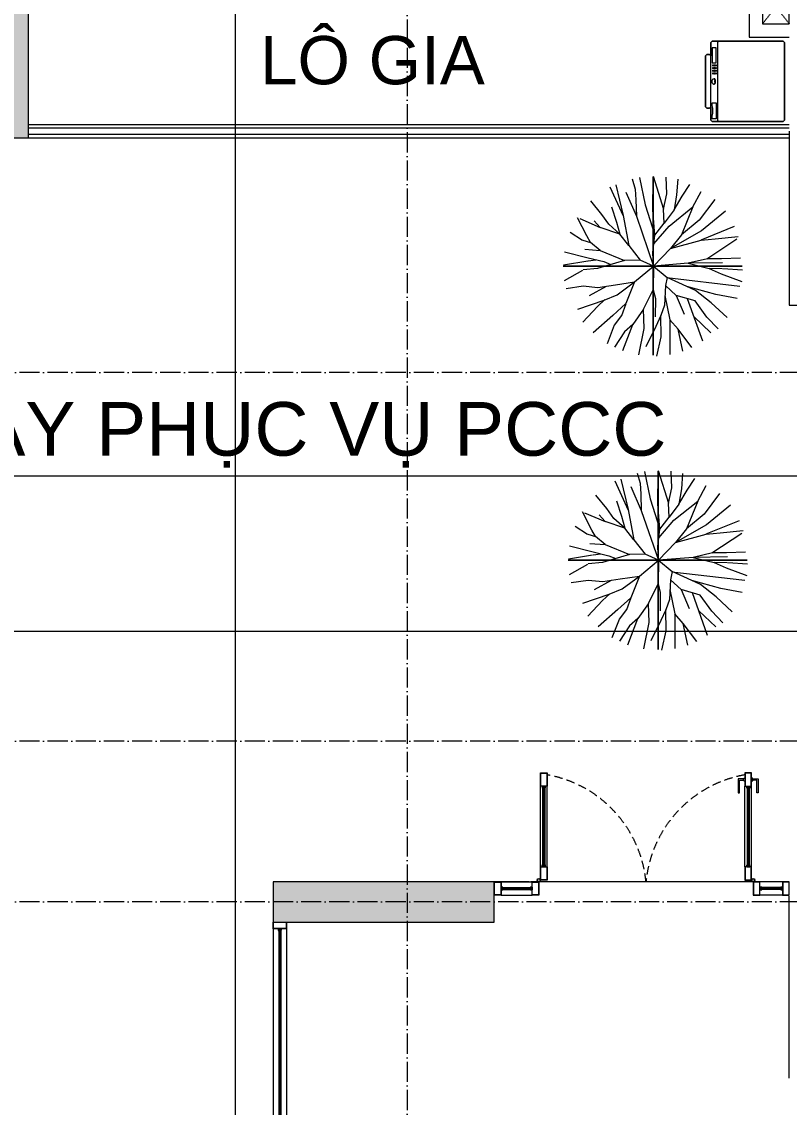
# Model space of a CAD drawing. Header units: millimetres. Extents: x -20215 to 101892, y -17414 to 45470.
# Drawn here: x 17026 to 22751, y 16368 to 24465 of the extents above; entities that cross this region are included whole.
import ezdxf

# ---------------------------------------------------------------- set-up
doc = ezdxf.new("R2010")
doc.units = ezdxf.units.MM
for name, pattern in [('Dash', [6.35, 3.175, -3.175]), ('Grid Line', [4.2, 3, -0.6, 0, -0.6]), ('HIDDEN2', [4.7625, 3.175, -1.5875])]:
    doc.linetypes.add(name, pattern=pattern)
for name, color, linetype, lineweight in [('A-DETL-GENF', 31, 'Continuous', 5), ('A-DETL-GENF-HDLN', 161, 'Dash', 5), ('CHU', 181, 'Continuous', 5), ('CUA', 31, 'Continuous', 9), ('G-ANNO-SYMB', 111, 'Continuous', 5), ('G-IMPT', 8, 'Continuous', 5), ('L-SITE', 91, 'Continuous', 5), ('NET THAY 1', 41, 'Continuous', 5), ('NET-CAT', 3, 'Continuous', 15), ('NET-THAY', 2, 'Continuous', 9), ('THIET BI', 44, 'Continuous', 5), ('TRUC', 225, 'Continuous', 5), ('X-COT HAM$0$LC.HA', 8, 'Continuous', 9)]:
    doc.layers.add(name, color=color, linetype=linetype, lineweight=lineweight)
doc.styles.add('Arial_3', font='arial_0.ttf', dxfattribs={"height": 440})
doc.styles.add('Arial_6', font='arial_0.ttf', dxfattribs={"height": 360})
doc.styles.add('TA1', font='arial_0.ttf')
doc.dimstyles.new('D_200_KTx2', dxfattribs={"dimtxt": 400, "dimasz": 300, "dimexe": 300, "dimexo": 300, "dimgap": 160, "dimtad": 1, "dimdec": 0, "dimzin": 9, "dimtxsty": 'TA1', "dimblk": 'ARCHTICK', "dimcen": 1, "dimdle": 300, "dimclrd": 256, "dimclre": 256, "dimclrt": 7, "dimadec": 0, "dimazin": 0, "dimtfac": 1, "dimtdec": 0, "dimtix": 1, "dimtmove": 1, "dimatfit": 3, "dimldrblk": 'ARCHTICK', "dimfxl": 0, "dimtolj": 1, "dimtzin": 0, "dimlwd": -1, "dimlwe": -1, "dimarcsym": 0})

# ---------------------------------------------------------------- blocks, each defined once
blk = doc.blocks.new('ALC1807-ASCENT PLAZA-KET CAU_rvt-1-MẶT BẰNG TẦNG 4')
at = {"layer": 'X-COT HAM$0$LC.HA'}
h = blk.add_hatch(color=256, dxfattribs=at)
h.dxf.hatch_style = 1
h.paths.add_polyline_path([(17075.5, 25950), (16725.5, 25950), (16725.5, 23600), (17075.5, 23600)])
h = blk.add_hatch(color=256, dxfattribs=at)
h.dxf.hatch_style = 1
h.paths.add_polyline_path([(20550.5, 17749.9), (20550.5, 18049.9), (18900.5, 18049.9), (18900.5, 17749.9)])
at = {"ltscale": 1000, "elevation": 0}
blk.add_lwpolyline([(17075.5, 25950), (16725.5, 25950), (16725.5, 23600), (17075.5, 23600)], close=True, dxfattribs=at)
at = {"ltscale": 1000}
blk.add_lwpolyline([(20550.5, 17749.9), (20550.5, 18049.9), (18900.5, 18049.9), (18900.5, 17749.9)], close=True, dxfattribs=at)
blk = doc.blocks.new('X-MAY GIAT - X-MAY GIAT-1305597-MẶT BẰNG TẦNG 4')
at = {"layer": 'THIET BI'}
for p, q in [((-290, 0), (-300, -10)), ((-300, -10), (-290, 0)), ((290, 0), (-290, 0)), ((-290, 0), (290, 0)), ((300, -10), (290, 0)), ((290, 0), (300, -10)), ((-300, -10), (-300, -540)), ((-300, -540), (-300, -10)), ((300, -540), (300, -10)), ((300, -10), (300, -540)), ((-300, -490), (-290, -500)), ((-300, -540), (-290, -550)), ((-290, -550), (-300, -540)), ((-290, -500), (290, -500)), ((-290, -550), (-190, -550)), ((-190, -550), (-290, -550)), ((-250, -510), (-250, -540)), ((-140, -510), (-250, -510)), ((-250, -540), (-140, -540)), ((-190, -550), (-200, -560)), ((-200, -560), (-190, -550)), ((-200, -560), (-200, -580)), ((-200, -580), (-200, -560)), ((190, -550), (-190, -550)), ((-140, -540), (-140, -510)), ((-20, -530), (-20, -525)), ((0, -520), (0, -525)), ((20, -530), (20, -525)), ((160, -510), (280, -510)), ((160, -540), (160, -510)), ((180, -540), (160, -540)), ((200, -560), (190, -550)), ((190, -550), (290, -550)), ((190, -550), (200, -560)), ((290, -550), (190, -550)), ((200, -580), (200, -560)), ((200, -560), (200, -580)), ((280, -540), (260, -540)), ((280, -510), (280, -540)), ((290, -500), (300, -490)), ((290, -550), (300, -540)), ((300, -540), (290, -550)), ((-200, -580), (-190, -590)), ((-190, -590), (-200, -580)), ((-190, -590), (190, -590)), ((190, -590), (-190, -590)), ((190, -590), (200, -580)), ((200, -580), (190, -590))]:
    blk.add_line(p, q, dxfattribs=at)
blk.add_arc((220, -697.5), 162.5, 75.74997, 104.25003, dxfattribs=at)
for centre, major_axis in [((-120, -512.5), (5, 0)), ((-120, -522.5), (5, 0)), ((-120, -532.5), (5, 0)), ((-100, -512.5), (5, 0)), ((-100, -522.5), (5, 0)), ((-100, -532.5), (5, 0)), ((-80, -512.5), (5, 0)), ((-80, -522.5), (5, 0)), ((-80, -532.5), (5, 0)), ((-60, -512.5), (-5, 0)), ((-60, -522.5), (-5, 0)), ((-60, -532.5), (-5, 0)), ((0, -530), (-20, 0))]:
    blk.add_ellipse(centre, major_axis=major_axis, ratio=0.5, dxfattribs=at)
blk.add_ellipse((0, -525), major_axis=(-20, 0), ratio=0.5, start_param=3.141593, end_param=6.283185, dxfattribs=at)
blk = doc.blocks.new('Top Rail Type - Top Rail_Internal_-1768907-MẶT BẰNG TẦNG 4')
at = {"layer": 'NET THAY 1'}
for p, q in [((17075.5, 23674.9), (22750.5, 23674.9)), ((22750.5, 23624.9), (17075.5, 23624.9))]:
    blk.add_line(p, q, dxfattribs=at)
blk = doc.blocks.new('CAY XANH 1 - new block_dwg_110_植栽_中_高木 - 落葉1_φ4000_H5500-1445069-IDEA-4th Storey - Detail-1404438-MẶT BẰNG TẦNG 4')
at = {"layer": 'G-IMPT'}
for p, q in [((-667, 1111), (-958, 1760)), ((879, 1317), (625, 696)), ((-1850, 759), (-1578, 578)), ((1796, 880), (1057, 580)), ((-1570, 578), (-1398, 529)), ((1855, 599), (1188, 159)), ((-2000, 33), (-1462, 119)), ((-1453, 121), (-1278, 144)), ((-1975, -315), (-1571, -88)), ((1984, -88), (1545, -58)), ((-1423, -653), (-1041, -445)), ((1923, -449), (303, -262)), ((1097, -1672), (762, -724)), ((1278, -1483), (902, -1122)), ((-1024, -1718), (-864, -1308)), ((855, -1808), (552, -1405))]:
    blk.add_line(p, q, dxfattribs=at)
at = {"layer": 'G-IMPT', "flags": 128}
for points in [[(-472, 1941), (-408, 1715), (-389, 1474), (-379, 1110)], [(-306, 1976), (-181, 1368), (30, 691), (242, 956)], [(-5, 2000), (224, 1272), (298, 1613), (285, 1980)], [(541, 1934), (518, 1586), (459, 1252), (641, 1557), (813, 1820)], [(-838, 1808), (-670, 1129), (-546, 458), (-743, 713), (-989, 932), (-1147, 1149), (-1389, 1451)], [(-615, 1645), (-379, 1110), (0, 0), (-295, 133)], [(1939, 182), (1516, 167), (1206, 162), (773, 64), (0, 0), (-10, 303), (30, 691), (-10, 1257), (-10, 1592)], [(1364, 1487), (1021, 1024), (625, 696), (384, 396), (0, 0), (305, -251), (268, -432)], [(10, 497), (348, 890), (879, 1317), (1065, 1665)], [(-934, 1324), (-819, 978), (-743, 713), (-1182, 862)], [(459, 1252), (242, 956), (224, 1272)], [(1602, 1227), (1074, 790), (384, 396), (1064, 582), (1374, 607), (1887, 662)], [(-1522, 376), (-1182, 348), (-1399, 530), (-1482, 672), (-1685, 1077)], [(-1640, 1059), (-1182, 862), (-1319, 1008)], [(-1974, 319), (-1451, 187), (-1104, 101), (-945, 37)], [(-1182, 348), (-645, 125), (-1245, -52), (-1564, -80)], [(-546, 458), (-295, 133), (-645, 125)], [(-1683, -957), (-1092, -755), (-807, -637), (-423, -352), (0, 0), (-5, -527)], [(1538, 78), (773, 64), (1241, -50)], [(1534, -57), (1241, -50), (1512, -168), (1971, -338)], [(-1938, -494), (-1560, -440), (-1235, -475), (-846, -416), (-423, -352), (-610, -834), (-905, -1095), (-1342, -1483)], [(508, -651), (268, -432), (248, -870), (165, -1101)], [(1865, -721), (1389, -632), (743, -453), (305, -251)], [(1640, -1145), (1284, -817), (935, -541), (743, -453)], [(-217, -960), (-5, -527), (44, -720), (39, -1126)], [(258, -651), (365, -1191), (365, -1967)], [(1438, -1391), (1191, -1135), (931, -773), (508, -651), (685, -1070)], [(-1567, -1243), (-1244, -895), (-1077, -745)], [(-867, -1310), (-703, -1095), (-608, -832)], [(-321, -1974), (-207, -1385), (-217, -960), (-458, -1297)], [(76, -1999), (175, -1573), (165, -1101), (52, -1342), (-170, -1795)], [(659, -1888), (552, -1405), (365, -1191)], [(-682, -1880), (-458, -1297), (-645, -1459), (-866, -1803)]]:
    blk.add_lwpolyline(points, dxfattribs=at)
blk = doc.blocks.new('CAY XANH 1 - new block_dwg-1404437-MẶT BẰNG TẦNG 4')
at = {"xscale": 0.5, "yscale": 0.5, "zscale": 0.5}
blk.add_blockref('CAY XANH 1 - new block_dwg_110_植栽_中_高木 - 落葉1_φ4000_H5500-1445069-IDEA-4th Storey - Detail-1404438-MẶT BẰNG TẦNG 4', (-494874, 495980), dxfattribs=at)
blk = doc.blocks.new('CAY XANH 1 - CAY XANH_dwg-1404436-MẶT BẰNG TẦNG 4')
at = {"layer": 'G-IMPT'}
for p, q in [((28746.5, 0), (28733, 0)), ((28788.3, 0), (28770.7, 0)), ((28931.4, 0), (28921.9, 0)), ((29155.3, 0), (29164.1, 0))]:
    blk.add_line(p, q, dxfattribs=at)
at = {"layer": 'G-IMPT', "flags": 128}
for points in [[(28694.1, 0), (28684.6, 0), (28661.3, 0), (28659.4, 0), (28644, 0), (28634.5, 0), (28611.2, 0), (28603.7, 0), (28594.2, 0), (28603.7, 0), (28609.6, 0), (28592.2, 0), (28570.9, 0), (28578.4, 0), (28603.7, 0), (28662, 0), (28642.6, 0), (28600.1, 0), (28579.1, 0), (28609.9, 0), (28604, 0), (28575.2, 0), (28563.7, 0), (28584.7, 0), (28609.9, 0), (28613.8, 0), (28600.1, 0), (28611.8, 0), (28638.7, 0), (28677.6, 0), (28708.4, 0), (28713.9, 0), (28725.7, 0), (28715.9, 0), (28712.3, 0), (28702.5, 0), (28691, 0), (28706.4, 0), (28731.3, 0), (28735.2, 0), (28750.6, 0), (28756.5, 0), (28781.4, 0), (28806.3, 0), (28821.7, 0), (28833.5, 0), (28837.1, 0), (28862.3, 0), (28883.3, 0), (28898.7, 0), (28916, 0), (28931.4, 0)], [(28647.5, 0), (28660.7, 0), (28678.3, 0), (28673.9, 0), (28669.5, 0), (28647.5, 0)], [(29039.2, 0), (29014.3, 0), (28989.4, 0), (28974, 0), (28975.7, 0), (28958.6, 0), (28943.2, 0), (28925.9, 0), (28918, 0), (28931.4, 0), (28920, 0), (28895.1, 0), (28877.7, 0), (28821.5, 0), (28814, 0), (28794.6, 0), (28769.7, 0), (28707.5, 0), (28715.4, 0), (28722.9, 0), (28717.3, 0), (28707.5, 0), (28702, 0), (28694.1, 0)], [(28752.4, 0), (28737, 0), (28715.7, 0)], [(28715.7, 0), (28725.2, 0), (28721.6, 0), (28735, 0), (28740.6, 0), (28746.5, 0), (28765.8, 0), (28752.4, 0)], [(28733, 0), (28738.9, 0), (28756, 0), (28765.8, 0), (28771.4, 0), (28775.3, 0), (28781.2, 0), (28788.7, 0), (28792.7, 0), (28732.7, 0)], [(28732.7, 0), (28740.3, 0), (28815.9, 0), (28825.4, 0), (28881.6, 0), (28895.1, 0), (28898.7, 0), (28889.2, 0), (28895.1, 0), (28904.6, 0), (28921.9, 0), (28927.8, 0)], [(28763.8, 0), (28748.4, 0), (28746.5, 0)], [(28785.1, 0), (28788.7, 0), (28790.7, 0), (28785.1, 0), (28763.8, 0)], [(28770.7, 0), (28768.5, 0), (28779.5, 0), (28788.3, 0)], [(28817.6, 0), (28796.6, 0), (28785.1, 0)], [(28921.9, 0), (28908.5, 0), (28910.5, 0), (28893.1, 0), (28898.7, 0), (28893.1, 0), (28867.9, 0), (28812, 0)], [(28812, 0), (28823.5, 0), (28817.6, 0)], [(28927.8, 0), (28939.3, 0), (28941.3, 0), (28946.8, 0), (28956.7, 0), (28933.4, 0), (28921.9, 0), (28931.4, 0), (28946.8, 0), (28962.2, 0), (28970.1, 0), (28981.6, 0), (28995, 0)], [(29091.3, 0), (29110.6, 0), (29116.2, 0), (29106.7, 0), (29089.3, 0), (29081.8, 0), (29072, 0), (29058.5, 0), (29037.2, 0), (29033.6, 0), (29018.2, 0), (29008.4, 0), (29002.8, 0), (28997, 0), (28983.5, 0), (28966.2, 0), (28958.6, 0), (28956.7, 0), (28939.3, 0), (28921.9, 0)], [(28921.9, 0), (28931.4, 0), (28933.4, 0), (28943.2, 0), (28956.7, 0), (28954.7, 0), (28958.6, 0), (28975.7, 0), (28981.6, 0), (28987.5, 0), (29004.8, 0), (29037.2, 0), (29047.1, 0), (29053, 0), (29041.2, 0), (29043.1, 0), (29051, 0), (29068.4, 0)], [(28995, 0), (29010.4, 0), (29025.8, 0), (29020.2, 0), (29006.5, 0)], [(29006.5, 0), (29025.8, 0), (29029.7, 0), (29018.2, 0), (29025.8, 0), (29045.1, 0), (29053, 0), (29062.5, 0), (29070, 0), (29083.8, 0), (29108.7, 0), (29114.5, 0)], [(29312.7, 0), (29293.4, 0), (29302.9, 0), (29316.3, 0), (29320.3, 0), (29302.9, 0), (29285.5, 0), (29262.6, 0), (29270.1, 0), (29304.9, 0), (29312.7, 0), (29304.9, 0), (29297.3, 0), (29281.9, 0), (29327.3, 0), (29348.6, 0), (29330.1, 0), (29343.5, 0), (29390.9, 0), (29381.4, 0), (29362, 0), (29366, 0), (29373.5, 0), (29352.5, 0), (29344.7, 0), (29331.2, 0), (29311.9, 0), (29298.5, 0), (29229.9, 0), (29212.5, 0), (29205, 0), (29176.1, 0), (29168.3, 0), (29150.9, 0), (29145.3, 0), (29160.7, 0), (29174.2, 0), (29170.2, 0), (29152.9, 0), (29145.3, 0), (29102.8, 0), (29106.7, 0), (29070, 0), (29043.1, 0), (29037.2, 0)], [(29037.2, 0), (29058.5, 0), (29072, 0), (29087.4, 0), (29099.2, 0), (29089.3, 0), (29075.9, 0), (29068.4, 0), (29104.7, 0), (29116.2, 0)], [(29116.2, 0), (29091.3, 0), (29083.8, 0), (29070, 0), (29049, 0), (29039.2, 0)], [(29068.4, 0), (29056.6, 0), (29060.5, 0), (29112.3, 0), (29147, 0), (29158.4, 0), (29135.5, 0), (29131.6, 0), (29147, 0), (29162.4, 0), (29169.9, 0), (29187.3, 0), (29195.1, 0), (29222, 0), (29233.5, 0), (29256.7, 0), (29210.9, 0), (29220.4, 0), (29208.6, 0), (29224, 0), (29237.7, 0), (29247.2, 0), (29260.6, 0), (29268.5, 0), (29283.9, 0), (29299.3, 0), (29312.7, 0)], [(29114.5, 0), (29100.8, 0), (29091.3, 0)], [(29160.7, 0), (29147, 0), (29133.5, 0), (29139.4, 0), (29162.4, 0), (29170.2, 0), (29154.8, 0)], [(29164.1, 0), (29172.9, 0), (29179.5, 0), (29192.7, 0), (29186.1, 0), (29150.9, 0), (29144.3, 0), (29137.8, 0), (29144.3, 0), (29155.3, 0)], [(29154.8, 0), (29162.4, 0), (29181.7, 0), (29191.5, 0), (29185.6, 0), (29212.5, 0), (29224, 0), (29205, 0), (29199.1, 0), (29177.8, 0), (29179.7, 0)], [(29179.7, 0), (29174.2, 0), (29160.7, 0)], [(29221.3, 0), (29199.3, 0), (29186.1, 0), (29199.3, 0)], [(29199.3, 0), (29210.3, 0), (29230.1, 0), (29241.1, 0), (29283.4, 0), (29301, 0), (29296.6, 0), (29238.9, 0), (29241.1, 0), (29225.7, 0), (29221.3, 0)]]:
    blk.add_lwpolyline(points, dxfattribs=at)
for points in [[(28645.7, 0), (28641.3, 0), (28706.9, 0), (28676.5, 0), (28672.1, 0), (28685.3, 0), (28676.5, 0)], [(28690.8, 0), (28669.5, 0), (28662, 0), (28675.4, 0), (28681, 0), (28698.3, 0), (28700.3, 0)], [(28737.7, 0), (28750.9, 0), (28759.7, 0), (28755.3, 0), (28737.7, 0), (28711.3, 0), (28700.3, 0), (28698.1, 0), (28715.7, 0), (28717.9, 0), (28722.3, 0), (28739.9, 0)], [(28785.9, 0), (28783.7, 0), (28768.3, 0), (28757.3, 0), (28752.9, 0), (28748.5, 0), (28768.3, 0), (28777.1, 0)], [(28904.6, 0), (28915.6, 0), (28871.6, 0), (28805.9, 0), (28810.3, 0), (28803.7, 0), (28873.8, 0), (28882.6, 0)], [(28871.6, 0), (28858.4, 0), (28851.8, 0), (28862.8, 0)], [(28898, 0), (28909, 0), (28928.8, 0), (28931, 0), (28935.4, 0), (28942, 0), (28931, 0), (28909, 0), (28880.4, 0)], [(28926.6, 0), (28942, 0), (28957.4, 0), (28950.8, 0), (28975, 0), (28957.4, 0), (28948.6, 0), (28915.6, 0)], [(28970.6, 0), (28975, 0), (28957.4, 0), (28942, 0), (28955.2, 0), (28950.8, 0)], [(29036.6, 0), (29043.2, 0), (29045.4, 0), (29025.6, 0), (29023.4, 0)], [(29118, 0), (29115.8, 0), (29135.6, 0), (29140, 0), (29129, 0)], [(29157.5, 0), (29161.9, 0), (29190.5, 0), (29194.9, 0), (29192.7, 0), (29205.9, 0), (29225.7, 0), (29219.1, 0), (29205.9, 0), (29203.7, 0), (29192.7, 0), (29164.1, 0)], [(29287, 0), (29239.4, 0), (29231.8, 0), (29294.6, 0), (29300.5, 0), (29319.8, 0), (29304.4, 0)]]:
    blk.add_lwpolyline(points, close=True, dxfattribs=at)
blk = doc.blocks.new('CAY XANH 1 - CAY XANH_dwg-1404435-MẶT BẰNG TẦNG 4')
at = {"layer": 'G-IMPT'}
for p, q in [((0, -28746.5), (0, -28733)), ((0, -28788.3), (0, -28770.7)), ((0, -28931.4), (0, -28921.9)), ((0, -29155.3), (0, -29164.1))]:
    blk.add_line(p, q, dxfattribs=at)
at = {"layer": 'G-IMPT', "flags": 128}
for points in [[(0, -28694.1), (0, -28684.6), (0, -28661.3), (0, -28659.4), (0, -28644), (0, -28634.5), (0, -28611.2), (0, -28603.7), (0, -28594.2), (0, -28603.7), (0, -28609.6), (0, -28592.2), (0, -28570.9), (0, -28578.4), (0, -28603.7), (0, -28662), (0, -28642.6), (0, -28600.1), (0, -28579.1), (0, -28609.9), (0, -28604), (0, -28575.2), (0, -28563.7), (0, -28584.7), (0, -28609.9), (0, -28613.8), (0, -28600.1), (0, -28611.8), (0, -28638.7), (0, -28677.6), (0, -28708.4), (0, -28713.9), (0, -28725.7), (0, -28715.9), (0, -28712.3), (0, -28702.5), (0, -28691), (0, -28706.4), (0, -28731.3), (0, -28735.2), (0, -28750.6), (0, -28756.5), (0, -28781.4), (0, -28806.3), (0, -28821.7), (0, -28833.5), (0, -28837.1), (0, -28862.3), (0, -28883.3), (0, -28898.7), (0, -28916), (0, -28931.4)], [(0, -28647.5), (0, -28660.7), (0, -28678.3), (0, -28673.9), (0, -28669.5), (0, -28647.5)], [(0, -29039.2), (0, -29014.3), (0, -28989.4), (0, -28974), (0, -28975.7), (0, -28958.6), (0, -28943.2), (0, -28925.9), (0, -28918), (0, -28931.4), (0, -28920), (0, -28895.1), (0, -28877.7), (0, -28821.5), (0, -28814), (0, -28794.6), (0, -28769.7), (0, -28707.5), (0, -28715.4), (0, -28722.9), (0, -28717.3), (0, -28707.5), (0, -28702), (0, -28694.1)], [(0, -28752.4), (0, -28737), (0, -28715.7)], [(0, -28715.7), (0, -28725.2), (0, -28721.6), (0, -28735), (0, -28740.6), (0, -28746.5), (0, -28765.8), (0, -28752.4)], [(0, -28733), (0, -28738.9), (0, -28756), (0, -28765.8), (0, -28771.4), (0, -28775.3), (0, -28781.2), (0, -28788.7), (0, -28792.7), (0, -28732.7)], [(0, -28732.7), (0, -28740.3), (0, -28815.9), (0, -28825.4), (0, -28881.6), (0, -28895.1), (0, -28898.7), (0, -28889.2), (0, -28895.1), (0, -28904.6), (0, -28921.9), (0, -28927.8)], [(0, -28763.8), (0, -28748.4), (0, -28746.5)], [(0, -28785.1), (0, -28788.7), (0, -28790.7), (0, -28785.1), (0, -28763.8)], [(0, -28770.7), (0, -28768.5), (0, -28779.5), (0, -28788.3)], [(0, -28817.6), (0, -28796.6), (0, -28785.1)], [(0, -28921.9), (0, -28908.5), (0, -28910.5), (0, -28893.1), (0, -28898.7), (0, -28893.1), (0, -28867.9), (0, -28812)], [(0, -28812), (0, -28823.5), (0, -28817.6)], [(0, -28927.8), (0, -28939.3), (0, -28941.3), (0, -28946.8), (0, -28956.7), (0, -28933.4), (0, -28921.9), (0, -28931.4), (0, -28946.8), (0, -28962.2), (0, -28970.1), (0, -28981.6), (0, -28995)], [(0, -29091.3), (0, -29110.6), (0, -29116.2), (0, -29106.7), (0, -29089.3), (0, -29081.8), (0, -29072), (0, -29058.5), (0, -29037.2), (0, -29033.6), (0, -29018.2), (0, -29008.4), (0, -29002.8), (0, -28997), (0, -28983.5), (0, -28966.2), (0, -28958.6), (0, -28956.7), (0, -28939.3), (0, -28921.9)], [(0, -28921.9), (0, -28931.4), (0, -28933.4), (0, -28943.2), (0, -28956.7), (0, -28954.7), (0, -28958.6), (0, -28975.7), (0, -28981.6), (0, -28987.5), (0, -29004.8), (0, -29037.2), (0, -29047.1), (0, -29053), (0, -29041.2), (0, -29043.1), (0, -29051), (0, -29068.4)], [(0, -28995), (0, -29010.4), (0, -29025.8), (0, -29020.2), (0, -29006.5)], [(0, -29006.5), (0, -29025.8), (0, -29029.7), (0, -29018.2), (0, -29025.8), (0, -29045.1), (0, -29053), (0, -29062.5), (0, -29070), (0, -29083.8), (0, -29108.7), (0, -29114.5)], [(0, -29312.7), (0, -29293.4), (0, -29302.9), (0, -29316.3), (0, -29320.3), (0, -29302.9), (0, -29285.5), (0, -29262.6), (0, -29270.1), (0, -29304.9), (0, -29312.7), (0, -29304.9), (0, -29297.3), (0, -29281.9), (0, -29327.3), (0, -29348.6), (0, -29330.1), (0, -29343.5), (0, -29390.9), (0, -29381.4), (0, -29362), (0, -29366), (0, -29373.5), (0, -29352.5), (0, -29344.7), (0, -29331.2), (0, -29311.9), (0, -29298.5), (0, -29229.9), (0, -29212.5), (0, -29205), (0, -29176.1), (0, -29168.3), (0, -29150.9), (0, -29145.3), (0, -29160.7), (0, -29174.2), (0, -29170.2), (0, -29152.9), (0, -29145.3), (0, -29102.8), (0, -29106.7), (0, -29070), (0, -29043.1), (0, -29037.2)], [(0, -29037.2), (0, -29058.5), (0, -29072), (0, -29087.4), (0, -29099.2), (0, -29089.3), (0, -29075.9), (0, -29068.4), (0, -29104.7), (0, -29116.2)], [(0, -29116.2), (0, -29091.3), (0, -29083.8), (0, -29070), (0, -29049), (0, -29039.2)], [(0, -29068.4), (0, -29056.6), (0, -29060.5), (0, -29112.3), (0, -29147), (0, -29158.4), (0, -29135.5), (0, -29131.6), (0, -29147), (0, -29162.4), (0, -29169.9), (0, -29187.3), (0, -29195.1), (0, -29222), (0, -29233.5), (0, -29256.7), (0, -29210.9), (0, -29220.4), (0, -29208.6), (0, -29224), (0, -29237.7), (0, -29247.2), (0, -29260.6), (0, -29268.5), (0, -29283.9), (0, -29299.3), (0, -29312.7)], [(0, -29114.5), (0, -29100.8), (0, -29091.3)], [(0, -29160.7), (0, -29147), (0, -29133.5), (0, -29139.4), (0, -29162.4), (0, -29170.2), (0, -29154.8)], [(0, -29164.1), (0, -29172.9), (0, -29179.5), (0, -29192.7), (0, -29186.1), (0, -29150.9), (0, -29144.3), (0, -29137.8), (0, -29144.3), (0, -29155.3)], [(0, -29154.8), (0, -29162.4), (0, -29181.7), (0, -29191.5), (0, -29185.6), (0, -29212.5), (0, -29224), (0, -29205), (0, -29199.1), (0, -29177.8), (0, -29179.7)], [(0, -29179.7), (0, -29174.2), (0, -29160.7)], [(0, -29221.3), (0, -29199.3), (0, -29186.1), (0, -29199.3)], [(0, -29199.3), (0, -29210.3), (0, -29230.1), (0, -29241.1), (0, -29283.4), (0, -29301), (0, -29296.6), (0, -29238.9), (0, -29241.1), (0, -29225.7), (0, -29221.3)]]:
    blk.add_lwpolyline(points, dxfattribs=at)
for points in [[(0, -28645.7), (0, -28641.3), (0, -28706.9), (0, -28676.5), (0, -28672.1), (0, -28685.3), (0, -28676.5)], [(0, -28690.8), (0, -28669.5), (0, -28662), (0, -28675.4), (0, -28681), (0, -28698.3), (0, -28700.3)], [(0, -28737.7), (0, -28750.9), (0, -28759.7), (0, -28755.3), (0, -28737.7), (0, -28711.3), (0, -28700.3), (0, -28698.1), (0, -28715.7), (0, -28717.9), (0, -28722.3), (0, -28739.9)], [(0, -28785.9), (0, -28783.7), (0, -28768.3), (0, -28757.3), (0, -28752.9), (0, -28748.5), (0, -28768.3), (0, -28777.1)], [(0, -28904.6), (0, -28915.6), (0, -28871.6), (0, -28805.9), (0, -28810.3), (0, -28803.7), (0, -28873.8), (0, -28882.6)], [(0, -28871.6), (0, -28858.4), (0, -28851.8), (0, -28862.8)], [(0, -28898), (0, -28909), (0, -28928.8), (0, -28931), (0, -28935.4), (0, -28942), (0, -28931), (0, -28909), (0, -28880.4)], [(0, -28926.6), (0, -28942), (0, -28957.4), (0, -28950.8), (0, -28975), (0, -28957.4), (0, -28948.6), (0, -28915.6)], [(0, -28970.6), (0, -28975), (0, -28957.4), (0, -28942), (0, -28955.2), (0, -28950.8)], [(0, -29036.6), (0, -29043.2), (0, -29045.4), (0, -29025.6), (0, -29023.4)], [(0, -29118), (0, -29115.8), (0, -29135.6), (0, -29140), (0, -29129)], [(0, -29157.5), (0, -29161.9), (0, -29190.5), (0, -29194.9), (0, -29192.7), (0, -29205.9), (0, -29225.7), (0, -29219.1), (0, -29205.9), (0, -29203.7), (0, -29192.7), (0, -29164.1)], [(0, -29287), (0, -29239.4), (0, -29231.8), (0, -29294.6), (0, -29300.5), (0, -29319.8), (0, -29304.4)]]:
    blk.add_lwpolyline(points, close=True, dxfattribs=at)
blk = doc.blocks.new('CAY XANH 1 - CAY XANH 1-1405520-MẶT BẰNG TẦNG 4')
for name, p, xscale, yscale, zscale in [('CAY XANH 1 - new block_dwg-1404437-MẶT BẰNG TẦNG 4', (331762.8, -332503.6), 0.6703958691910499, 0.6703958691910499, 0.6703958691910499), ('CAY XANH 1 - CAY XANH_dwg-1404435-MẶT BẰNG TẦNG 4', (0, 46610), 1.608504446305672, 1.608504446305672, 1.608504446305672), ('CAY XANH 1 - CAY XANH_dwg-1404436-MẶT BẰNG TẦNG 4', (-46720.7, 0), 1.612196637345681, 1.612196637345681, 1.612196637345681)]:
    blk.add_blockref(name, p, dxfattribs=dict(xscale=xscale, yscale=yscale, zscale=zscale))
blk = doc.blocks.new('Family2 - Family1-1839322-MẶT BẰNG TẦNG 4')
at = {"layer": 'A-DETL-GENF'}
for p, q in [((200, 250), (0, 250)), ((0, 250), (0, 0)), ((200, 0), (200, 250)), ((0, 0), (200, 0))]:
    blk.add_line(p, q, dxfattribs=at)
at = {"layer": 'A-DETL-GENF-HDLN'}
for p, q in [((0, 250), (200, 0.8)), ((0, 0), (200, 249.2))]:
    blk.add_line(p, q, dxfattribs=at)
blk = doc.blocks.new('*U429')
for p, q in [((5800.1, 100, 0), (50, 100, 0)), ((5800.1, 0, 0), (50, 0, 0)), ((5787.1, 58.2, 0), (63, 58.2, 0)), ((5787.1, 41.7, 0), (63, 41.7, 0))]:
    blk.add_line(p, q)
at = {"ltscale": 100}
for p, q in [((50, 61, 0), (50, 39, 0)), ((50, 61, 0), (50, 39, 0)), ((5800.1, 61, 0), (5800.1, 39, 0)), ((5800.1, 61, 0), (5800.1, 39, 0))]:
    blk.add_line(p, q, dxfattribs=at)
at = {"color": 1, "lineweight": 0, "ltscale": 10}
blk.add_line((56.6, 50, 0), (5793.5, 50, 0), dxfattribs=at)
at = {"ltscale": 25, "elevation": 0}
for points in [[(0, 0), (50, 0), (50, 100), (0, 100)], [(2, 2), (48, 2), (48, 98), (2, 98)]]:
    blk.add_lwpolyline(points, close=True, dxfattribs=at)
for points in [[(5850.1, 100), (5850.1, 0), (5800.1, 0), (5800.1, 100)], [(5848.1, 98), (5848.1, 2), (5802.1, 2), (5802.1, 98)], [(56.6, 47.5), (56.6, 52.5), (5793.5, 52.5), (5793.5, 47.5)]]:
    blk.add_lwpolyline(points, close=True)
at = {"elevation": 0}
for points in [[(50, 39), (50, 61), (62.5, 61, -0.414214), (63, 60.5), (63, 57, -0.414214), (62.5, 56.5, -0.414214), (62, 57), (62, 59.5, 0.414214), (61.5, 60), (51.5, 60, 0.414214), (51, 59.5), (51, 40.5, 0.414214), (51.5, 40), (61.5, 40, 0.414214), (62, 40.5), (62, 43, -0.414214), (62.5, 43.5, -0.414214), (63, 43), (63, 39.5, -0.414214), (62.5, 39), (50, 39)], [(5800.1, 39), (5800.1, 61), (5787.6, 61, 0.414214), (5787.1, 60.5), (5787.1, 57, 0.414214), (5787.6, 56.5, 0.414214), (5788.1, 57), (5788.1, 59.5, -0.414214), (5788.6, 60), (5798.6, 60, -0.414214), (5799.1, 59.5), (5799.1, 40.5, -0.414214), (5798.6, 40), (5788.6, 40, -0.414214), (5788.1, 40.5), (5788.1, 43, 0.414214), (5787.6, 43.5, 0.414214), (5787.1, 43), (5787.1, 39.5, 0.414214), (5787.6, 39), (5800.1, 39)]]:
    blk.add_lwpolyline(points, format="xyb", dxfattribs=at)
for points in [[(50, 40.5), (50, 59.5)], [(50, 40.5), (50, 59.5)], [(5800.1, 40.5), (5800.1, 59.5)], [(5800.1, 40.5), (5800.1, 59.5)]]:
    blk.add_lwpolyline(points, dxfattribs=at)
for points in [[(56.6, 52.3, 0.110226), (56.6, 52.2), (56.6, 47.8, 0.110226), (56.6, 47.7, 0.547587), (60.2, 47.2, -0.371535), (60.6, 47.2, 0.207699), (64.7, 47.4, -0.626616), (65, 47.3, -0.088099), (63, 41.9), (63, 44.1), (60.2, 44.1), (60.2, 42.9), (55.7, 46.5, -0.26277), (55.4, 46.9), (55.4, 50), (55.4, 53.1, -0.26277), (55.7, 53.5), (60.2, 57.1), (60.2, 55.9), (63, 55.9), (63, 58.1, -0.088099), (65, 52.7, -0.626616), (64.7, 52.6, 0.207699), (60.6, 52.8, -0.371535), (60.2, 52.8, 0.547587)], [(5793.5, 52.3, -0.110226), (5793.5, 52.2), (5793.5, 47.8, -0.110226), (5793.5, 47.7, -0.547587), (5789.9, 47.2, 0.371535), (5789.5, 47.2, -0.207699), (5785.3, 47.4, 0.626616), (5785, 47.3, 0.088099), (5787.1, 41.9), (5787.1, 44.1), (5789.9, 44.1), (5789.9, 42.9), (5794.4, 46.5, 0.26277), (5794.6, 46.9), (5794.6, 50), (5794.6, 53.1, 0.26277), (5794.4, 53.5), (5789.9, 57.1), (5789.9, 55.9), (5787.1, 55.9), (5787.1, 58.1, 0.088099), (5785, 52.7, 0.626616), (5785.3, 52.6, -0.207699), (5789.5, 52.8, 0.371535), (5789.9, 52.8, -0.547587)]]:
    blk.add_lwpolyline(points, format="xyb", close=True)
blk = doc.blocks.new('*U434')
for p, q in [((-787.5, 112.5), (-787.5, 712.5)), ((-770.8, 699.5, 0), (-770.8, 125.5, 0)), ((-754.3, 699.5, 0), (-754.3, 125.5, 0)), ((-737.5, 112.5), (-737.5, 712.5)), ((737.5, 112.5), (737.5, 712.5)), ((754.2, 699.5, 0), (754.2, 125.5, 0)), ((770.7, 699.5, 0), (770.7, 125.5, 0)), ((787.5, 112.5), (787.5, 712.5)), ((-1081.2, 0, 0), (-850, 0, 0)), ((1018.7, 0, 0), (850, 0, 0)), ((-1068.2, -41.8, 0), (-863, -41.8, 0)), ((-1068.2, -58.3, 0), (-863, -58.3, 0)), ((1005.7, -41.8, 0), (863, -41.8, 0)), ((1005.7, -58.3, 0), (863, -58.3, 0)), ((-1081.2, -100, 0), (-850, -100, 0)), ((1018.7, -100, 0), (850, -100, 0))]:
    blk.add_line(p, q)
at = {"color": 1}
for p, q in [((-762.5, 119.1, 0), (-762.5, 705.9, 0)), ((762.5, 119.1, 0), (762.5, 705.9, 0)), ((-856.6, -50, 0), (-1074.6, -50, 0)), ((856.6, -50, 0), (1012.2, -50, 0))]:
    blk.add_line(p, q, dxfattribs=at)
at = {"ltscale": 100}
for p, q in [((-1081.2, -61, 0), (-1081.2, -39, 0)), ((-1081.2, -61, 0), (-1081.2, -39, 0)), ((-850, -61, 0), (-850, -39, 0)), ((-850, -61, 0), (-850, -39, 0)), ((850, -61, 0), (850, -39, 0)), ((850, -61, 0), (850, -39, 0)), ((1018.7, -61, 0), (1018.7, -39, 0)), ((1018.7, -61, 0), (1018.7, -39, 0))]:
    blk.add_line(p, q, dxfattribs=at)
for points in [[(-737.5, 712.5), (-787.5, 712.5), (-787.5, 812.5), (-737.5, 812.5)], [(-739.5, 714.5), (-785.5, 714.5), (-785.5, 810.5), (-739.5, 810.5)], [(737.5, 712.5), (787.5, 712.5), (787.5, 812.5), (737.5, 812.5)], [(739.5, 714.5), (785.5, 714.5), (785.5, 810.5), (739.5, 810.5)], [(-737.5, 12.5), (-787.5, 12.5), (-787.5, 112.5), (-737.5, 112.5)], [(-739.5, 14.5), (-785.5, 14.5), (-785.5, 110.5), (-739.5, 110.5)], [(737.5, 12.5), (787.5, 12.5), (787.5, 112.5), (737.5, 112.5)], [(739.5, 14.5), (785.5, 14.5), (785.5, 110.5), (739.5, 110.5)], [(-1131.2, -100), (-1131.2, 0), (-1081.2, 0), (-1081.2, -100)], [(-850, 0), (-800, 0), (-800, -100), (-850, -100)], [(850, 0), (800, 0), (800, -100), (850, -100)], [(1068.7, -100), (1068.7, 0), (1018.7, 0), (1018.7, -100)], [(-1129.2, -98), (-1129.2, -2), (-1083.2, -2), (-1083.2, -98)], [(-848, -2), (-802, -2), (-802, -98), (-848, -98)], [(848, -2), (802, -2), (802, -98), (848, -98)], [(1066.7, -98), (1066.7, -2), (1020.7, -2), (1020.7, -98)]]:
    blk.add_lwpolyline(points, close=True)
for points in [[(687.5, 662.5), (697.5, 662.5), (697.5, 757.5), (727.8, 757.5, -0.063254), (727.5, 760), (727.5, 765, -0.063254), (727.8, 767.5), (687.5, 767.5), (687.5, 757.5)], [(737.5, 775), (737.5, 750, -0.414214), (727.5, 760), (727.5, 765, -0.414214)], [(787.5, 775), (787.5, 750, 0.414214), (797.5, 760), (797.5, 765, 0.414214)], [(837.5, 662.5), (827.5, 662.5), (827.5, 757.5), (797.2, 757.5, 0.063254), (797.5, 760), (797.5, 765, 0.063254), (797.2, 767.5), (837.5, 767.5), (837.5, 757.5)]]:
    blk.add_lwpolyline(points, format="xyb", close=True)
at = {"elevation": 0}
for points in [[(-751.5, 712.5), (-773.5, 712.5), (-773.5, 700, 0.414214), (-773, 699.5), (-769.5, 699.5, 0.414214), (-769, 700, 0.414214), (-769.5, 700.5), (-772, 700.5, -0.414214), (-772.5, 701), (-772.5, 711, -0.414214), (-772, 711.5), (-753, 711.5, -0.414214), (-752.5, 711), (-752.5, 701, -0.414214), (-753, 700.5), (-755.5, 700.5, 0.414214), (-756, 700, 0.414214), (-755.5, 699.5), (-752, 699.5, 0.414214), (-751.5, 700), (-751.5, 712.5)], [(751.5, 712.5), (773.5, 712.5), (773.5, 700, -0.414214), (773, 699.5), (769.5, 699.5, -0.414214), (769, 700, -0.414214), (769.5, 700.5), (772, 700.5, 0.414214), (772.5, 701), (772.5, 711, 0.414214), (772, 711.5), (753, 711.5, 0.414214), (752.5, 711), (752.5, 701, 0.414214), (753, 700.5), (755.5, 700.5, -0.414214), (756, 700, -0.414214), (755.5, 699.5), (752, 699.5, -0.414214), (751.5, 700), (751.5, 712.5)], [(-1081.2, -39), (-1081.2, -61), (-1068.7, -61, 0.414214), (-1068.2, -60.5), (-1068.2, -57, 0.414214), (-1068.7, -56.5, 0.414214), (-1069.2, -57), (-1069.2, -59.5, -0.414214), (-1069.7, -60), (-1079.7, -60, -0.414214), (-1080.2, -59.5), (-1080.2, -40.5, -0.414214), (-1079.7, -40), (-1069.7, -40, -0.414214), (-1069.2, -40.5), (-1069.2, -43, 0.414214), (-1068.7, -43.5, 0.414214), (-1068.2, -43), (-1068.2, -39.5, 0.414214), (-1068.7, -39), (-1081.2, -39)], [(-850, -39), (-850, -61), (-862.5, -61, -0.414214), (-863, -60.5), (-863, -57, -0.414214), (-862.5, -56.5, -0.414214), (-862, -57), (-862, -59.5, 0.414214), (-861.5, -60), (-851.5, -60, 0.414214), (-851, -59.5), (-851, -40.5, 0.414214), (-851.5, -40), (-861.5, -40, 0.414214), (-862, -40.5), (-862, -43, -0.414214), (-862.5, -43.5, -0.414214), (-863, -43), (-863, -39.5, -0.414214), (-862.5, -39), (-850, -39)], [(850, -39), (850, -61), (862.5, -61, 0.414214), (863, -60.5), (863, -57, 0.414214), (862.5, -56.5, 0.414214), (862, -57), (862, -59.5, -0.414214), (861.5, -60), (851.5, -60, -0.414214), (851, -59.5), (851, -40.5, -0.414214), (851.5, -40), (861.5, -40, -0.414214), (862, -40.5), (862, -43, 0.414214), (862.5, -43.5, 0.414214), (863, -43), (863, -39.5, 0.414214), (862.5, -39), (850, -39)], [(1018.7, -39), (1018.7, -61), (1006.2, -61, -0.414214), (1005.7, -60.5), (1005.7, -57, -0.414214), (1006.2, -56.5, -0.414214), (1006.7, -57), (1006.7, -59.5, 0.414214), (1007.2, -60), (1017.2, -60, 0.414214), (1017.7, -59.5), (1017.7, -40.5, 0.414214), (1017.2, -40), (1007.2, -40, 0.414214), (1006.7, -40.5), (1006.7, -43, -0.414214), (1006.2, -43.5, -0.414214), (1005.7, -43), (1005.7, -39.5, -0.414214), (1006.2, -39), (1018.7, -39)]]:
    blk.add_lwpolyline(points, format="xyb", dxfattribs=at)
at = {"color": 8, "lineweight": 5, "elevation": 0}
for points in [[(-764.8, 705.9, -0.110226), (-764.7, 705.9), (-760.3, 705.9, -0.110226), (-760.2, 705.9, -0.547587), (-759.7, 702.3, 0.371535), (-759.7, 701.9, -0.207699), (-759.9, 697.8, 0.626616), (-759.8, 697.5, 0.088099), (-754.4, 699.5), (-756.6, 699.5), (-756.6, 702.3), (-755.4, 702.3), (-759, 706.8, 0.26277), (-759.4, 707.1), (-762.5, 707.1), (-765.6, 707.1, 0.26277), (-766, 706.8), (-769.6, 702.3), (-768.4, 702.3), (-768.4, 699.5), (-770.6, 699.5, 0.088099), (-765.2, 697.5, 0.626616), (-765.1, 697.8, -0.207699), (-765.3, 701.9, 0.371535), (-765.3, 702.3, -0.547587)], [(764.8, 705.9, 0.110226), (764.7, 705.9), (760.3, 705.9, 0.110226), (760.2, 705.9, 0.547587), (759.7, 702.3, -0.371535), (759.7, 701.9, 0.207699), (759.9, 697.8, -0.626616), (759.8, 697.5, -0.088099), (754.4, 699.5), (756.6, 699.5), (756.6, 702.3), (755.4, 702.3), (759, 706.8, -0.26277), (759.4, 707.1), (762.5, 707.1), (765.6, 707.1, -0.26277), (766, 706.8), (769.6, 702.3), (768.4, 702.3), (768.4, 699.5), (770.6, 699.5, -0.088099), (765.2, 697.5, -0.626616), (765.1, 697.8, 0.207699), (765.3, 701.9, -0.371535), (765.3, 702.3, 0.547587)], [(-764.8, 119.1, 0.110226), (-764.7, 119.1), (-760.3, 119.1, 0.110226), (-760.2, 119.1, 0.547587), (-759.7, 122.7, -0.371535), (-759.7, 123.1, 0.207699), (-759.9, 127.2, -0.626616), (-759.8, 127.5, -0.088099), (-754.4, 125.5), (-756.6, 125.5), (-756.6, 122.7), (-755.4, 122.7), (-759, 118.2, -0.26277), (-759.4, 117.9), (-762.5, 117.9), (-765.6, 117.9, -0.26277), (-766, 118.2), (-769.6, 122.7), (-768.4, 122.7), (-768.4, 125.5), (-770.6, 125.5, -0.088099), (-765.2, 127.5, -0.626616), (-765.1, 127.2, 0.207699), (-765.3, 123.1, -0.371535), (-765.3, 122.7, 0.547587)], [(764.8, 119.1, -0.110226), (764.7, 119.1), (760.3, 119.1, -0.110226), (760.2, 119.1, -0.547587), (759.7, 122.7, 0.371535), (759.7, 123.1, -0.207699), (759.9, 127.2, 0.626616), (759.8, 127.5, 0.088099), (754.4, 125.5), (756.6, 125.5), (756.6, 122.7), (755.4, 122.7), (759, 118.2, 0.26277), (759.4, 117.9), (762.5, 117.9), (765.6, 117.9, 0.26277), (766, 118.2), (769.6, 122.7), (768.4, 122.7), (768.4, 125.5), (770.6, 125.5, 0.088099), (765.2, 127.5, 0.626616), (765.1, 127.2, -0.207699), (765.3, 123.1, 0.371535), (765.3, 122.7, -0.547587)]]:
    blk.add_lwpolyline(points, format="xyb", close=True, dxfattribs=at)
at = {"color": 1, "elevation": 0}
for points in [[(-760, 119.1), (-765, 119.1), (-765, 705.9), (-760, 705.9)], [(760, 119.1), (765, 119.1), (765, 705.9), (760, 705.9)]]:
    blk.add_lwpolyline(points, close=True, dxfattribs=at)
for points in [[(-751.5, 112.5), (-773.5, 112.5), (-773.5, 125, -0.414214), (-773, 125.5), (-769.5, 125.5, -0.414214), (-769, 125, -0.414214), (-769.5, 124.5), (-772, 124.5, 0.414214), (-772.5, 124), (-772.5, 114, 0.414214), (-772, 113.5), (-753, 113.5, 0.414214), (-752.5, 114), (-752.5, 124, 0.414214), (-753, 124.5), (-755.5, 124.5, -0.414214), (-756, 125, -0.414214), (-755.5, 125.5), (-752, 125.5, -0.414214), (-751.5, 125), (-751.5, 112.5)], [(751.5, 112.5), (773.5, 112.5), (773.5, 125, 0.414214), (773, 125.5), (769.5, 125.5, 0.414214), (769, 125, 0.414214), (769.5, 124.5), (772, 124.5, -0.414214), (772.5, 124), (772.5, 114, -0.414214), (772, 113.5), (753, 113.5, -0.414214), (752.5, 114), (752.5, 124, -0.414214), (753, 124.5), (755.5, 124.5, 0.414214), (756, 125, 0.414214), (755.5, 125.5), (752, 125.5, 0.414214), (751.5, 125), (751.5, 112.5)]]:
    blk.add_lwpolyline(points, format="xyb")
at = {"elevation": 0}
for points in [[(-1081.2, -40.5), (-1081.2, -59.5)], [(-1081.2, -40.5), (-1081.2, -59.5)], [(-850, -40.5), (-850, -59.5)], [(-850, -40.5), (-850, -59.5)], [(850, -40.5), (850, -59.5)], [(850, -40.5), (850, -59.5)], [(1018.7, -40.5), (1018.7, -59.5)], [(1018.7, -40.5), (1018.7, -59.5)]]:
    blk.add_lwpolyline(points, dxfattribs=at)
at = {"color": 8, "lineweight": 5}
for points in [[(-1074.6, -52.3, -0.110226), (-1074.6, -52.2), (-1074.6, -47.8, -0.110226), (-1074.6, -47.7, -0.547587), (-1071, -47.2, 0.371535), (-1070.6, -47.2, -0.207699), (-1066.5, -47.4, 0.626616), (-1066.1, -47.3, 0.088099), (-1068.2, -41.9), (-1068.2, -44.1), (-1071, -44.1), (-1071, -42.9), (-1075.5, -46.5, 0.26277), (-1075.7, -46.9), (-1075.7, -50), (-1075.7, -53.1, 0.26277), (-1075.5, -53.5), (-1071, -57.1), (-1071, -55.9), (-1068.2, -55.9), (-1068.2, -58.1, 0.088099), (-1066.1, -52.7, 0.626616), (-1066.5, -52.6, -0.207699), (-1070.6, -52.8, 0.371535), (-1071, -52.8, -0.547587)], [(-856.6, -52.3, 0.110226), (-856.6, -52.2), (-856.6, -47.8, 0.110226), (-856.6, -47.7, 0.547587), (-860.2, -47.2, -0.371535), (-860.6, -47.2, 0.207699), (-864.7, -47.4, -0.626616), (-865, -47.3, -0.088099), (-863, -41.9), (-863, -44.1), (-860.2, -44.1), (-860.2, -42.9), (-855.7, -46.5, -0.26277), (-855.4, -46.9), (-855.4, -50), (-855.4, -53.1, -0.26277), (-855.7, -53.5), (-860.2, -57.1), (-860.2, -55.9), (-863, -55.9), (-863, -58.1, -0.088099), (-865, -52.7, -0.626616), (-864.7, -52.6, 0.207699), (-860.6, -52.8, -0.371535), (-860.2, -52.8, 0.547587)], [(856.6, -52.3, -0.110226), (856.6, -52.2), (856.6, -47.8, -0.110226), (856.6, -47.7, -0.547587), (860.2, -47.2, 0.371535), (860.6, -47.2, -0.207699), (864.7, -47.4, 0.626616), (865, -47.3, 0.088099), (863, -41.9), (863, -44.1), (860.2, -44.1), (860.2, -42.9), (855.7, -46.5, 0.26277), (855.4, -46.9), (855.4, -50), (855.4, -53.1, 0.26277), (855.7, -53.5), (860.2, -57.1), (860.2, -55.9), (863, -55.9), (863, -58.1, 0.088099), (865, -52.7, 0.626616), (864.7, -52.6, -0.207699), (860.6, -52.8, 0.371535), (860.2, -52.8, -0.547587)], [(1012.1, -52.3, 0.110226), (1012.2, -52.2), (1012.2, -47.8, 0.110226), (1012.1, -47.7, 0.547587), (1008.5, -47.2, -0.371535), (1008.1, -47.2, 0.207699), (1004, -47.4, -0.626616), (1003.7, -47.3, -0.088099), (1005.7, -41.9), (1005.7, -44.1), (1008.5, -44.1), (1008.5, -42.9), (1013, -46.5, -0.26277), (1013.3, -46.9), (1013.3, -50), (1013.3, -53.1, -0.26277), (1013, -53.5), (1008.5, -57.1), (1008.5, -55.9), (1005.7, -55.9), (1005.7, -58.1, -0.088099), (1003.7, -52.7, -0.626616), (1004, -52.6, 0.207699), (1008.1, -52.8, -0.371535), (1008.5, -52.8, 0.547587)]]:
    blk.add_lwpolyline(points, format="xyb", close=True, dxfattribs=at)
at = {"color": 1}
for points in [[(-856.6, -47.5), (-856.6, -52.5), (-1074.6, -52.5), (-1074.6, -47.5)], [(856.6, -47.5), (856.6, -52.5), (1012.2, -52.5), (1012.2, -47.5)]]:
    blk.add_lwpolyline(points, close=True, dxfattribs=at)
for centre, radius in [((-800, 12.5), 12.5), ((-800, 12.5), 10.5), ((800, 12.5), 12.5), ((800, 12.5), 10.5)]:
    blk.add_circle(centre, radius)
at = {"color": 8, "linetype": 'HIDDEN2', "lineweight": 5, "ltscale": 20}
for centre, start, end in [((-893.5, -86), 5.50041, 79.99437), ((893.5, -86), 100.00563, 174.49959)]:
    blk.add_arc(centre, 897.6, start, end, dxfattribs=at)
blk = doc.blocks.new('_ARCHTICK')
at = {"color": 0, "linetype": 'ByBlock', "const_width": 0.15}
blk.add_lwpolyline([(-0.5, -0.5), (0.5, 0.5)], dxfattribs=at)

msp = doc.modelspace()

# ---------------------------------------------------------------- linework, layer by layer
at = {"layer": 'G-ANNO-SYMB'}
for p, q in [((18620.8, -8417), (18620.8, 44933)), ((-17317.6, 19919), (98188.3, 19919))]:
    msp.add_line(p, q, dxfattribs=at)
at = {"layer": 'NET-CAT'}
for p, q in [((22450.5, 24899.9), (22450.5, 24349.9)), ((22450.5, 24349.9), (22750.5, 24349.9)), ((22750.5, 23649.9), (22750.5, 22349.9)), ((22750.5, 22349.9), (22950.5, 22349.9))]:
    msp.add_line(p, q, dxfattribs=at)
at = {"layer": 'NET-THAY', "color": 7}
for p, q in [((20811.5, 18049.9), (20550.5, 18049.9)), ((22750.4, 17955.9), (22750.4, 18049.9)), ((22750.4, 16585.9), (22750.4, 17943.9)), ((18900.5, 17749.9), (18900.5, 11899.9))]:
    msp.add_line(p, q, dxfattribs=at)
at = {"layer": 'NET-THAY'}
msp.add_line((22748.4, 18049.9, 0), (20823.5, 18049.9), dxfattribs=at)
for points in [[(17075.5, 23699.9), (22750.5, 23699.9)], [(17075.5, 23599.9), (22750.5, 23599.9)]]:
    msp.add_lwpolyline(points, dxfattribs=at)
at = {"layer": 'TRUC', "linetype": 'Grid Line', "ltscale": 50}
for p, q in [((19900.5, 43599.9), (19900.5, -4500.1)), ((43000.5, 21849.9), (-12092.4, 21849.9)), ((43000.5, 19099.9), (-12092.4, 19099.9)), ((43000.5, 17899.9), (-14407, 17899.9))]:
    msp.add_line(p, q, dxfattribs=at)

# ---------------------------------------------------------------- block references
at = {"layer": 'A-DETL-GENF'}
msp.add_blockref('Family2 - Family1-1839322-MẶT BẰNG TẦNG 4', (22550.5, 24449.9), dxfattribs=at)
at = {"layer": 'CUA'}
msp.add_blockref('*U434', (21681.7, 18049.9, 0), dxfattribs=at)
at = {"layer": 'CUA', "rotation": 90}
msp.add_blockref('*U429', (19000.5, 11899.9, 0), dxfattribs=at)
at = {"layer": 'L-SITE'}
for p in [(21735.5, 22642.6), (21772.6, 20449)]:
    msp.add_blockref('CAY XANH 1 - CAY XANH 1-1405520-MẶT BẰNG TẦNG 4', p, dxfattribs=at)
at = {"layer": 'NET THAY 1'}
msp.add_blockref('Top Rail Type - Top Rail_Internal_-1768907-MẶT BẰNG TẦNG 4', (0, 0), dxfattribs=at)
at = {"layer": 'NET-CAT', "lineweight": 5}
msp.add_blockref('ALC1807-ASCENT PLAZA-KET CAU_rvt-1-MẶT BẰNG TẦNG 4', (0, 0), dxfattribs=at)
at = {"layer": 'THIET BI', "rotation": 269.9999999999997}
msp.add_blockref('X-MAY GIAT - X-MAY GIAT-1305597-MẶT BẰNG TẦNG 4', (22715.4, 24019.9), dxfattribs=at)

# ---------------------------------------------------------------- texts
at = {"layer": 'CHU', "color": 7, "insert": (18802.8, 24358.6), "char_height": 360, "width": 2276, "attachment_point": 1, "line_spacing_factor": 0.936439, "style": 'Arial_6'}
msp.add_mtext('\\pt2540.0016,5079.9996,7620.0012,10159.9992,12700.0008,15239.9988,17780.0004,20319.9984,22860,25400.0016,27939.9996,30480.0012,33019.9992,35560.0008,38099.9988,40640.0004,43179.9984,45720,48260.0016,50799.9996,53340.0012,55879.9992,58420.0008,60959.9988,63500.0004,66039.9984,68580,71120.0016,73659.9996,76200.0012,78739.9992,81280.0008;LÔ GIA', dxfattribs=at)
at = {"layer": 'CHU', "insert": (21834, 21628.4), "char_height": 400, "width": 8782.01, "attachment_point": 3, "line_spacing_factor": 0.936439, "style": 'Arial_3'}
msp.add_mtext('THANG MÁY PHỤC VỤ PCCC', dxfattribs=at)

# ---------------------------------------------------------------- leaders
at = {"layer": 'CHU'}
msp.add_leader([(24550.5, 21075), (14157.8, 21075)], dimstyle='D_200_KTx2', override={"dimtad": 0, "dimarcsym": 2}, dxfattribs=at)

doc.saveas('drawing.dxf')
